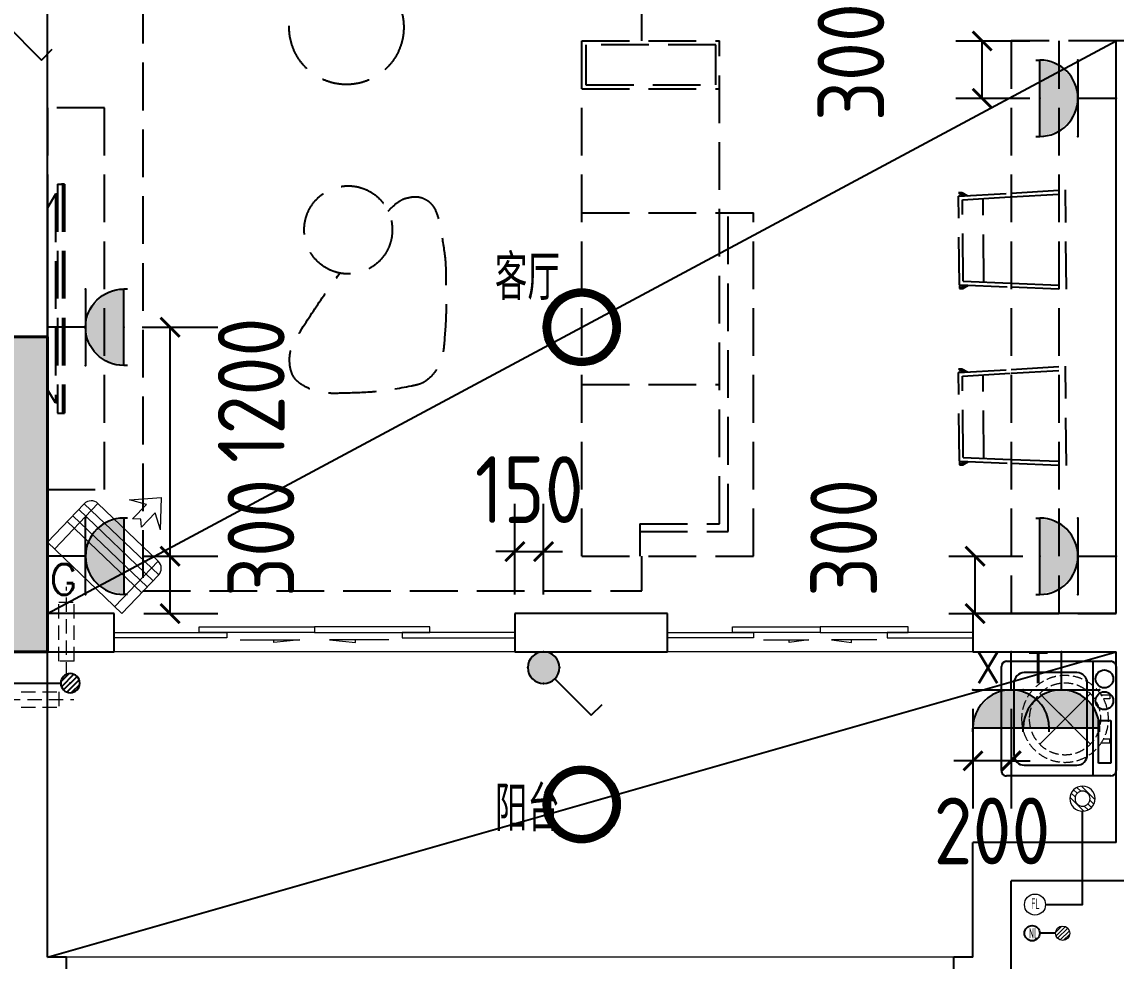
# Model space of a CAD drawing. Extents: x 3753737 to 4713801, y -857380 to 24339.
# Drawn here: x 4640915 to 4646649, y -708968 to -704046 of the extents above; entities that cross this region are included whole.
import ezdxf
from ezdxf.enums import TextEntityAlignment as Align

# ---------------------------------------------------------------- set-up
doc = ezdxf.new("R2010")
doc.units = 0
doc.header["$LTSCALE"] = 1000
doc.header["$MEASUREMENT"] = 0
for name, pattern in [('$1$DASH', [0.35, 0.25, -0.1]), ('A户型$0$DASH', [0.35, 0.25, -0.1]), ('HIDDEN', [0.375, 0.25, -0.125])]:
    doc.linetypes.add(name, pattern=pattern)
doc.layers.get('0').update_dxf_attribs({"linetype": 'CONTINUOUS'})
doc.layers.get('Defpoints').update_dxf_attribs({"linetype": 'CONTINUOUS'})
for name, color, linetype in [('!!电气', 1, 'CONTINUOUS'), ('5fur', 175, 'CONTINUOUS'), ('EQUIP-插座', 3, 'CONTINUOUS'), ('EQUIP-照明', 3, 'CONTINUOUS'), ('LVTRY', 252, 'CONTINUOUS'), ('TEL_TEXT', 7, 'CONTINUOUS'), ('VPIPE-凝结', 150, 'CONTINUOUS'), ('WALL', 252, 'CONTINUOUS')]:
    doc.layers.add(name, color=color, linetype=linetype)
for name, color, linetype, lineweight in [('COLUMN', 252, 'CONTINUOUS', 40), ('EQUIP_地漏', 7, 'CONTINUOUS', 18), ('PUB_HATCH', 8, 'CONTINUOUS', 9), ('PUB_TEXT', 7, 'CONTINUOUS', 20), ('VPIPE-废水', 31, 'TG_F', 18), ('WINDOW', 146, 'CONTINUOUS', 20), ('平面-看线', 252, 'CONTINUOUS', 15), ('平面-空调室内机', 176, 'CONTINUOUS', 9), ('平面-空调预留孔', 252, 'CONTINUOUS', 15), ('粉刷', 251, 'CONTINUOUS', 9)]:
    doc.layers.add(name, color=color, linetype=linetype, lineweight=lineweight)
doc.styles.add('_TEL_DIM', font='SIMPLEX', dxfattribs={"width": 0.8, "height": 3.5, "bigfont": 'HZTXT'})
doc.styles.get("Standard").update_dxf_attribs({"font": 'gbenor.shx', "bigfont": 'gbcbig.shx'})
doc.styles.add('TG_LINETYPE', font='SIMPLEX', dxfattribs={"width": 0.8, "height": 3, "bigfont": 'HZTXT'})
doc.linetypes.add('TG_F', pattern='A,2,-0.3,["F",TG_LINETYPE,S=0.1,R=0,X=-0.23,Y=-0.15],0', length=2.3)
doc.dimstyles.get("Standard").update_dxf_attribs({"dimscale": 100, "dimtxt": 3.5, "dimasz": 1, "dimexe": 2.5, "dimexo": 3, "dimgap": 1.5, "dimtad": 1, "dimdec": 0, "dimzin": 0, "dimdsep": 46, "dimtxsty": 'Standard', "dimblk": 'ARCHTICK', "dimcen": 0.09, "dimadec": 0, "dimazin": 0, "dimtfac": 1, "dimtdec": 0, "dimtix": 1, "dimtmove": 2, "dimatfit": 3, "dimfxl": 1, "dimtolj": 1, "dimtzin": 0, "dimarcsym": 0})

# ---------------------------------------------------------------- blocks, each defined once
blk = doc.blocks.new('GFDGFSDFGD')
at = {"layer": 'PUB_HATCH'}
blk.add_hatch(color=256, dxfattribs=at).paths.add_polyline_path([(423216.6, 365523.7), (424216.6, 365523.7), (424216.6, 367173.7), (424016.6, 367173.7), (424016.6, 365723.7), (423216.6, 365723.7)])
at = {"layer": 'COLUMN', "color": 252}
for p, q in [((424216.6, 367173.7), (424016.6, 367173.7)), ((424216.6, 365523.7), (424216.6, 367173.7)), ((423216.6, 365523.7), (424216.6, 365523.7))]:
    blk.add_line(p, q, dxfattribs=at)
blk = doc.blocks.new('$lvtry$00000171')
for p, q in [((-74.2, 10.6), (-10.6, 74.2)), ((-69.8, -27.4), (27.4, 69.8)), ((-53, -53), (53, 53)), ((-27.4, -69.8), (69.8, 27.4)), ((10.6, -74.2), (74.2, -10.6))]:
    blk.add_line(p, q)
blk.add_circle((0, 0), 75)
blk.add_point((0, 0))
blk = doc.blocks.new('$TwtSys$00000141')
at = {"color": 252}
for p, q in [((-47.1, 3.8), (-5, 45.9)), ((-47.1, 3.8), (-5, 45.9)), ((-43.6, -17.5), (17.5, 43.6)), ((-43.6, -17.5), (17.5, 43.6)), ((-33.2, -33.2), (33.2, 33.2)), ((-33.2, -33.2), (33.2, 33.2)), ((-16.2, -43.5), (43.8, 16.4)), ((-16.2, -43.5), (43.8, 16.4)), ((5.7, -46.1), (46.1, -5.7)), ((5.7, -46.1), (46.1, -5.7))]:
    blk.add_line(p, q, dxfattribs=at)
blk.add_circle((0, 0), 47, dxfattribs=at)
blk.add_circle((0, 0), 47, dxfattribs=at)
blk = doc.blocks.new('RECTANG')
for p, q in [((1, 1), (0, 1)), ((0, 1), (0, 0)), ((1, 0), (1, 1)), ((0, 0), (1, 0))]:
    blk.add_line(p, q)
blk = doc.blocks.new('洗衣机')
at = {"layer": 'LVTRY'}
for p, q in [((3791567.4, 243472.1), (3791021, 243472.1)), ((3791116.5, 243472.1), (3791116.5, 242871.5)), ((3790993.7, 243444.5), (3790993.7, 242899.1)), ((3791199, 243412.7), (3791474.9, 243412.7)), ((3791594.6, 242899.1), (3791594.6, 243444.5)), ((3791145.1, 242982.5), (3791145.1, 243358)), ((3791528.8, 243358), (3791528.8, 242982.5)), ((3791474.9, 242927.8), (3791199, 242927.8)), ((3791021, 242871.5), (3791567.4, 242871.5))]:
    blk.add_line(p, q, dxfattribs=at)
at = {"layer": 'LVTRY', "extrusion": (0, 0, -1)}
for centre, major_axis, start_param, end_param in [((3791021, 243444.5), (0, 27.6), -1.570796, 0), ((3791567.4, 243444.5), (0, 27.6), 0, 1.570796), ((3791055.1, 243379.8), (0, 46.9), 3.141593, 9.424778), ((3791199, 243358), (0, 54.7), 4.712389, 6.283185), ((3791474.9, 243358), (0, 54.7), 0, 1.570796), ((3791055.1, 243265.7), (0, 46.9), 3.141593, 9.424778), ((3791199, 242982.5), (0, 54.7), 3.141593, 4.712389), ((3791474.9, 242982.5), (0, 54.7), 1.570796, 3.141593), ((3791021, 242899.1), (0, 27.6), 3.141593, 4.712389), ((3791567.4, 242899.1), (0, 27.6), 1.570796, 3.141593)]:
    blk.add_ellipse(centre, major_axis=major_axis, ratio=0.986385, start_param=start_param, end_param=end_param, dxfattribs=at)
at = {"layer": 'LVTRY', "xscale": 63.25620569481588, "yscale": 224.5369532744355, "zscale": 64.12934308941763, "rotation": 180}
blk.add_blockref('RECTANG', (3791085.2, 243162.4), dxfattribs=at)
blk = doc.blocks.new('$TwtSys$00000543')
at = {"color": 252}
for p, q in [((-93.6, -8.5), (8.5, 93.6)), ((12.5, 55), (41.7, 84.2)), ((-8.5, -93.6), (93.6, 8.5)), ((39.9, 39.9), (66.5, 66.5)), ((55, 12.5), (84.2, 41.7)), ((-84.2, -41.7), (-55, -12.5)), ((-66.5, -66.5), (-39.9, -39.9)), ((-41.7, -84.2), (-12.5, -55))]:
    blk.add_line(p, q, dxfattribs=at)
for radius in [94, 56.4]:
    blk.add_circle((0, 0), radius, dxfattribs=at)
blk = doc.blocks.new('dnfhfn')
at = {"color": 252, "linetype": '$1$DASH', "ltscale": 0.2}
for p, q in [((101.9, 462.7, 0), (121.9, 462.7, 0)), ((101.9, 417.2, 0), (101.9, 462.7, 0)), ((121.9, 462.7, 0), (121.9, 429, 0)), ((353.1, 462.7, 0), (333.1, 462.7, 0)), ((333.1, 462.7, 0), (333.1, 429, 0)), ((353.1, 417.2, 0), (353.1, 462.7, 0))]:
    blk.add_line(p, q, dxfattribs=at)
at = {"color": 252, "linetype": '$1$DASH', "ltscale": 0.2, "elevation": 0}
for points in [[(94.9, 360.1), (94.9, 360.1), (360.1, 94.9), (360.1, 94.9)], [(360.1, 360.1), (94.9, 94.9), (94.9, 94.9), (360.1, 360.1)]]:
    blk.add_lwpolyline(points, close=True, dxfattribs=at)
at = {"color": 252, "linetype": '$1$DASH', "ltscale": 0.2}
for radius in [227.5, 187.5]:
    blk.add_circle((227.5, 227.5, 0), radius, dxfattribs=at)
blk = doc.blocks.new('dasdasf1sa2f31as32f')
at = {"color": 8}
for p, q in [((-116, 585.6), (43.3, 640.5)), ((82.7, 476.6), (43.3, 640.5)), ((-22.8, 585.5), (-116, 585.6)), ((-22.8, 585.5), (-73.4, 493.2)), ((-269.8, 524.3), (-427.7, 236.5)), ((-269.8, 524.3), (113.7, 314)), ((32.4, 555.1), (-18.1, 462.9)), ((82.7, 476.6), (32.4, 555.1)), ((-473.5, 259.7), (-339.5, 504)), ((114.7, 208.4), (-359.1, 468.2)), ((134.6, 245.5), (-338.8, 505.1)), ((-31.3, 504.4), (-73.4, 493.2)), ((-18.1, 462.9), (-31.3, 504.4)), ((92.6, 168.8), (-380.9, 428.5)), ((72.3, 131.9), (-401.1, 391.6)), ((113.7, 314), (-44.2, 26.2)), ((0, 0), (-473.5, 259.7)), ((134, 244.4), (0, 0))]:
    blk.add_line(p, q, dxfattribs=at)
for centre, start, end in [((-294.5, 479.4), 61.25933, 151.25933), ((89, 269), 331.25933, 61.25933)]:
    blk.add_arc(centre, 51.3, start, end, dxfattribs=at)
blk = doc.blocks.new('dongkong')
at = {"layer": '平面-空调预留孔', "color": 8, "linetype": 'HIDDEN', "ltscale": 0.3}
for p, q in [((-603796, 210899.9), (-603796, 210431.5)), ((-603836, 210821), (-603836, 210510.8)), ((-603836, 210821), (-603756, 210821)), ((-603756, 210821), (-603756, 210510.8))]:
    blk.add_line(p, q, dxfattribs=at)
blk.add_lwpolyline([(-603756, 210510.8), (-603836, 210510.8)], dxfattribs=at)
blk = doc.blocks.new('GDGDRGDGDRGDR')
at = {"layer": '平面-空调室内机', "ltscale": 0.3}
for p, rotation in [((-179479.5, 653502.9), 180), ((634787.3, 1046278.1), 89.99999999999999)]:
    blk.add_blockref('dongkong', p, dxfattribs=dict(at, rotation=rotation))
at = {"layer": '平面-空调预留孔', "rotation": 344.9999999966897}
blk.add_blockref('dasdasf1sa2f31as32f', (424606.8, 442932.1), dxfattribs=at)
blk = doc.blocks.new('FGDGDGRDGRRD')
at = {"layer": '5fur', "color": 252, "linetype": 'A户型$0$DASH'}
for p, q in [((423434.8, 366694.8), (423434.8, 363577.1)), ((426049.7, 366458.3), (426049.7, 366694.8)), ((425734.9, 363758.3), (425734.9, 366458.3)), ((425734.9, 366458.3), (426457.1, 366458.3)), ((426437.1, 366438.3), (425757.1, 366438.3)), ((425757.1, 366438.3), (425757.1, 366228.3)), ((426437.1, 366228.3), (426437.1, 366438.3)), ((426457.1, 363928.3), (426457.1, 366458.3)), ((428534.8, 366458.3), (427984.8, 366458.3)), ((427984.8, 366458.3), (427984.8, 363458.3)), ((428234.8, 366458.3), (428234.8, 363458.3)), ((425734.9, 366208.3), (426457.1, 366208.3)), ((425757.1, 366228.3), (426437.1, 366228.3)), ((423234.8, 366108.3), (422934.8, 366108.3)), ((422934.8, 366108.3), (422934.8, 364108.3)), ((423234.8, 364108.3), (423234.8, 366108.3)), ((422987.3, 365708.3), (422987.3, 364508.3)), ((422987.3, 365708.3), (423024.1, 365708.3)), ((422987.3, 365708.3), (422987.3, 364508.3)), ((422987.3, 365708.3), (423024.1, 365708.3)), ((423024.1, 365708.3), (423008.3, 365708.3)), ((423024.1, 365708.3), (423008.3, 365708.3)), ((423013.6, 365708.3), (423013.6, 364508.3)), ((423013.6, 365708.3), (423013.6, 364508.3)), ((423024.1, 365708.3), (423024.1, 364508.3)), ((423024.1, 365708.3), (423024.1, 364508.3)), ((422978.2, 365654.9), (422934.8, 365583.7)), ((422978.2, 365654.9), (422934.8, 365583.7)), ((422978.2, 365654.9), (422978.2, 364561.7)), ((422987.3, 365654.9), (422978.2, 365654.9)), ((422978.2, 365654.9), (422978.2, 364561.7)), ((422987.3, 365654.9), (422978.2, 365654.9)), ((427709.2, 365664.3), (427726.5, 365664.5)), ((427709.2, 365664.3), (427737.5, 365646.7)), ((427709.3, 365650.7), (427716.2, 365645.4)), ((427709.4, 365645), (427984.8, 365661.4)), ((427713.9, 365180.3), (427709.4, 365645)), ((427726.5, 365664.5), (427756.5, 365647.8)), ((427729.6, 365626.2), (427984.8, 365641.3)), ((427842.2, 365195.2), (427837.9, 365632.6)), ((427984.8, 365661.4), (428269.5, 365678.2)), ((427984.8, 365641.3), (428269.7, 365658.2)), ((428274.6, 365158.1), (428269.5, 365678.2)), ((422934.8, 365583.7), (422934.8, 364632.9)), ((427733.7, 365199.5), (427729.6, 365626.2)), ((425734.9, 365558.3), (426634.9, 365558.3)), ((426501.6, 363888.3), (426501.6, 365558.3)), ((426634.9, 363758.3), (426634.9, 365558.3)), ((427713.9, 365180.3), (427984.8, 365169.6)), ((427714, 365174.6), (427720.8, 365180)), ((427714, 365174.6), (427714.1, 365161)), ((427714.1, 365161), (427742, 365179.2)), ((427731.4, 365161.2), (427761.1, 365178.4)), ((427733.7, 365199.5), (427984.8, 365189.6)), ((427984.8, 365189.6), (428274.4, 365178.1)), ((427984.8, 365169.6), (428274.6, 365158.1)), ((427714.1, 365161), (427731.4, 365161.2)), ((427709.2, 364740.6), (427726.5, 364740.7)), ((427709.2, 364740.6), (427737.5, 364722.9)), ((427709.3, 364727), (427716.2, 364721.7)), ((427709.4, 364721.3), (427984.8, 364737.6)), ((427713.9, 364256.6), (427709.4, 364721.3)), ((427726.5, 364740.7), (427756.5, 364724.1)), ((427729.6, 364702.4), (427984.8, 364717.6)), ((427984.8, 364737.6), (428269.5, 364754.5)), ((427984.8, 364717.6), (428269.7, 364734.4)), ((428274.6, 364234.3), (428269.5, 364754.5)), ((425734.9, 364658.3), (426457.1, 364658.3)), ((427733.7, 364275.8), (427729.6, 364702.4)), ((427842.2, 364271.5), (427837.9, 364708.9)), ((422978.2, 364561.7), (422934.8, 364632.9)), ((422987.3, 364561.7), (422978.2, 364561.7)), ((422987.3, 364508.3), (423024.1, 364508.3)), ((427713.9, 364256.6), (427984.8, 364245.8)), ((427714, 364250.9), (427720.8, 364256.3)), ((427714.1, 364237.3), (427742, 364255.4)), ((427731.4, 364237.4), (427761.1, 364254.7)), ((427733.7, 364275.8), (427984.8, 364265.8)), ((427984.8, 364265.8), (428274.4, 364254.4)), ((427714, 364250.9), (427714.1, 364237.3)), ((427714.1, 364237.3), (427731.4, 364237.4)), ((427984.8, 364245.8), (428274.6, 364234.3)), ((422934.8, 364108.3), (423234.8, 364108.3)), ((426039.6, 363928.3), (426457.1, 363928.3)), ((426039.6, 363928.3), (426039.6, 363758.3)), ((426039.6, 363888.3), (426501.6, 363888.3)), ((425734.9, 363758.3), (426634.9, 363758.3)), ((426049.7, 363577.1), (426049.7, 363758.3)), ((423434.8, 363577.1), (426049.7, 363577.1)), ((427984.8, 363458.3), (428534.8, 363458.3))]:
    blk.add_line(p, q, dxfattribs=at)
for centre, radius in [((424502, 366530.1), 300), ((424511.4, 365468.5), 230.7)]:
    blk.add_circle(centre, radius, dxfattribs=at)
for points, knots in [([(424797.2, 365629.4), (424813.8, 365634.4), (424845.2, 365644), (424899.6, 365641.2), (424947.9, 365610.6), (424986.4, 365538.2), (425001.6, 365431), (425025, 365302), (425021.4, 365163.1), (425026.4, 365033.5), (425016.7, 364916), (425010.6, 364812.7), (424973, 364725.6), (424910.4, 364663.5), (424795.2, 364640.3), (424655.8, 364616.2), (424495.3, 364613.3), (424373.4, 364609.7), (424289.6, 364642.4), (424219.5, 364687.5), (424200.6, 364767.1), (424207.9, 364851.1), (424274.9, 364963.1), (424362.5, 365095.1), (424435.6, 365199.3), (424467.5, 365242.1)], [6220.354956, 6220.354956, 6220.354956, 6220.354956, 6328.248444, 6424.175246, 6551.938256, 6664.444537, 6925.611536, 7222.839725, 7482.686159, 7791.452209, 8032.235501, 8220.613415, 8433.331676, 8613.33223, 8743.051056, 9155.054309, 9500.513737, 9749.309695, 9902.88319, 10060.117754, 10246.160301, 10376.205536, 10582.082087, 11043.082338, 11376.115328, 11376.115328, 11376.115328, 11376.115328]), ([(424720.4, 365566.2), (424729, 365575.6), (424748.1, 365595), (424773.7, 365616.7), (424791.9, 365626.5), (424797.2, 365629.4)], [6012.273466, 6012.273466, 6012.273466, 6012.273466, 6091.3752, 6182.540427, 6220.354956, 6220.354956, 6220.354956, 6220.354956])]:
    blk.add_open_spline(points, degree=3, knots=knots, dxfattribs=at)
blk = doc.blocks.new('$DorLib2D$00000138')
at = {"color": 0, "linetype": 'Continuous'}
for p, q in [((-0.2875, 0), (-0.2875, 0.1538)), ((-0.2875, 0.1538), (0, 0.1538)), ((0, 0.1538), (0, 0)), ((0.2875, 0.1538), (0, 0.1538)), ((0.2875, 0), (0.2875, 0.1538)), ((-0.5, -0.1399), (-0.5, 0)), ((-0.5, 0), (-0.2188, 0)), ((0, 0), (-0.2875, 0)), ((-0.2188, 0), (-0.2188, -0.1399)), ((0, 0), (0.2875, 0)), ((0.2188, 0), (0.2188, -0.1399)), ((0.5, 0), (0.2188, 0)), ((0.5, 0), (0.5, -0.1946)), ((0.5, -0.1399), (0.5, 0)), ((-0.2188, -0.1399), (-0.5, -0.1399)), ((0.2188, -0.1399), (0.5, -0.1399)), ((-0.1857, -0.186), (-0.037, -0.186)), ((-0.037, -0.186), (-0.1019, -0.2583)), ((-0.1019, -0.2583), (-0.1019, -0.186)), ((0.1857, -0.186), (0.037, -0.186)), ((0.037, -0.186), (0.1019, -0.2583)), ((0.1019, -0.2583), (0.1019, -0.186))]:
    blk.add_line(p, q, dxfattribs=at)
blk = doc.blocks.new('A$C1C403CBE')
at = {"layer": 'VPIPE-凝结', "color": 252, "ltscale": 0.1}
blk.add_line((3330, 1535), (3670, 1535), dxfattribs=at)
for points in [[(8830, 375), (9024.1, 375), (9024.1, 864.2)], [(8882.4, 225), (8800, 225)]]:
    blk.add_lwpolyline(points, dxfattribs=at)
at = {"layer": 'VPIPE-凝结', "color": 252}
blk.add_circle((8760, 225), 40, dxfattribs=at)
at = {"layer": 'VPIPE-废水', "color": 252}
blk.add_circle((8775, 375), 55, dxfattribs=at)
at = {"layer": 'WALL', "color": 252}
for p, q in [((3600, 1900), (3600, 5200)), ((9200, 1900), (9200, 4900)), ((9500, 4900), (9200, 4900)), ((3950, 1900), (3600, 1900)), ((3950, 1700), (3950, 1900)), ((6849.9, 1900), (6050, 1900)), ((6050, 1900), (6050, 1700)), ((6849.9, 1700), (6849.9, 1900)), ((9200, 1900), (8449.9, 1900)), ((8449.9, 1900), (8449.9, 1700)), ((3600, 1700), (3950, 1700)), ((3600, 100), (3600, 1700)), ((6050, 1700), (6849.9, 1700)), ((8449.9, 1700), (9200, 1700)), ((9200, 700), (9200, 1700)), ((9200, 700), (8450, 700)), ((8450, 100), (8450, 700)), ((9300, 500), (8650, 500)), ((8650, 0), (8650, 500)), ((3700, 100), (3600, 100)), ((3700, -100), (3700, 100)), ((8450, 100), (8350, 100)), ((8350, -100), (8350, 100))]:
    blk.add_line(p, q, dxfattribs=at)
at = {"layer": 'WINDOW', "color": 252}
for p, q in [((6050, 1700), (3950, 1700)), ((8449.9, 1700), (6849.9, 1700))]:
    blk.add_line(p, q, dxfattribs=at)
at = {"layer": '平面-看线', "color": 252}
blk.add_lwpolyline([(8350, 100), (3700, 100)], dxfattribs=at)
at = {"color": 252}
for name, p in [('GFDGFSDFGD', (-420616.6, -363823.7)), ('GDGDRGDGDRGDR', (-420616.6, -441032.1))]:
    blk.add_blockref(name, p, dxfattribs=at)
blk.add_blockref('FGDGDGRDGRRD', (-419334.8, -361558.3))
at = {"layer": 'EQUIP_地漏', "color": 252, "xscale": -0.7000000000000001, "yscale": 0.7000000000000001, "zscale": 0.7}
blk.add_blockref('$TwtSys$00000543', (9024.1, 930), dxfattribs=at)
at = {"layer": 'EQUIP_地漏', "color": 252, "xscale": -0.8, "yscale": -0.8, "zscale": 0.8, "rotation": 180}
blk.add_blockref('$TwtSys$00000141', (8920, 225), dxfattribs=at)
at = {"layer": 'LVTRY', "color": 252, "xscale": -0.6666666667107825, "yscale": 0.6666666667107825, "rotation": 90.00000000602213}
blk.add_blockref('$lvtry$00000171', (3720, 1535), dxfattribs=at)
at = {"layer": 'WINDOW', "color": 252, "yscale": -200, "rotation": 179.9999999989443}
for p, xscale, zscale in [((5000, 1800), 2100, 2100), ((7649.9, 1800), 1600, 1600)]:
    blk.add_blockref('$DorLib2D$00000138', p, dxfattribs=dict(at, xscale=xscale, zscale=zscale))
at = {"layer": '平面-空调预留孔', "color": 252, "xscale": -1, "rotation": 270}
blk.add_blockref('dnfhfn', (8704.9, 1120.3, 0), dxfattribs=at)
at = {"layer": '粉刷', "color": 252, "xscale": -1}
blk.add_blockref('洗衣机', (3800193.7, -241822.4), dxfattribs=at)
at = {"layer": 'PUB_TEXT', "color": 252}
for s, p in [('客厅', (5945, 3542.5)), ('阳台', (5945, 759.3))]:
    blk.add_text(s, height=236.31, dxfattribs=at).set_placement(p)
at = {"layer": 'PUB_TEXT', "color": 252, "width": 0.6}
for s, p in [('FL', (8755.2, 351.2)), ('NL', (8743.2, 197))]:
    blk.add_text(s, height=56, dxfattribs=at).set_placement(p)
blk = doc.blocks.new('$equip$00001150')
at = {"const_width": 0.1}
blk.add_lwpolyline([(-0.45, 0, 1), (0.45, 0, 1)], format="xyb", close=True, dxfattribs=at)
blk.add_circle((0, 0), 0.5)
at = {"flags": 9}
blk.add_attdef('A', (0, 0), '', height=0.00002, dxfattribs=at)
blk = doc.blocks.new('$equip$00001962')
for p, q in [((0.147, 0.356), (0.625, 0.833)), ((0.625, 0.833), (0.766, 0.692))]:
    blk.add_line(p, q)
blk.add_circle((0, 0.208), 0.208)
for p in [(0, 0.417), (-0.208, 0.208), (0.208, 0.208), (0, 0)]:
    blk.add_point(p)
for points in [[(-0.18, 0.313), (0.18, 0.313), (-0.208, 0.208), (0.208, 0.208)], [(-0.104, 0.389), (0.104, 0.389), (-0.18, 0.313), (0.18, 0.313)], [(0, 0.417), (0, 0.417), (-0.104, 0.389), (0.104, 0.389)], [(-0.18, 0.104), (0.18, 0.104), (-0.208, 0.208), (0.208, 0.208)], [(-0.104, 0.028), (0.104, 0.028), (-0.18, 0.104), (0.18, 0.104)], [(0, 0), (0, 0), (-0.104, 0.028), (0.104, 0.028)]]:
    blk.add_solid(points)
at = {"layer": 'TEL_TEXT', "style": '_TEL_DIM', "flags": 1}
blk.add_attdef('A', text='', height=0.00002, dxfattribs=at).set_placement((0, 0), align=Align.MIDDLE_CENTER)
blk = doc.blocks.new('_ArchTick')
at = {"color": 0, "linetype": 'ByBlock', "const_width": 0.15}
blk.add_lwpolyline([(-0.5, -0.5), (0.5, 0.5)], dxfattribs=at)
blk = doc.blocks.new('*D317')
at = {"layer": '!!电气', "color": 0, "lineweight": -2, "transparency": 16777216}
for p, q in [((4641553.7, -706846.5), (4641941.7, -706846.5)), ((4641691.7, -707146.5), (4641691.7, -706846.5)), ((4641553.7, -707146.5), (4641941.7, -707146.5))]:
    blk.add_line(p, q, dxfattribs=at)
at = {"layer": 'Defpoints', "color": 0, "transparency": 16777216}
for p in [(4641253.7, -706846.5), (4641691.7, -706846.5), (4641253.7, -707146.5)]:
    blk.add_point(p, dxfattribs=at)
at = {"layer": '!!电气', "color": 0, "lineweight": -2, "transparency": 16777216, "xscale": 100, "yscale": 100, "zscale": 100}
for p, rotation in [((4641691.7, -706846.5), 90), ((4641691.7, -707146.5), 270)]:
    blk.add_blockref('_ArchTick', p, dxfattribs=dict(at, rotation=rotation))
at = {"layer": '!!电气', "color": 0, "transparency": 16777216, "insert": (4642167.7, -706750), "char_height": 350, "attachment_point": 5, "rotation": 90}
blk.add_mtext('\\A1;300', dxfattribs=at)
blk = doc.blocks.new('$equip$00001764')
for p, q in [((-0.5, 1.05), (-0.5, 1)), ((0.5, 1.05), (0.5, 1)), ((-0.5, 1), (0.5, 1)), ((0.5, 0.5), (-0.5, 0.5)), ((0, 0.5), (0, 0))]:
    blk.add_line(p, q)
blk.add_arc((0, 1), 0.5, 180, 0)
for p in [(-0.5, 0.5), (0.5, 0.5), (0, 0)]:
    blk.add_point(p)
for points in [[(0.433, 0.75), (-0.433, 0.75), (0.5, 1), (-0.5, 1)], [(0.25, 0.567), (-0.25, 0.567), (0.433, 0.75), (-0.433, 0.75)], [(0, 0.5), (0, 0.5), (0.25, 0.567), (-0.25, 0.567)]]:
    blk.add_solid(points)
at = {"color": 7, "style": '_TEL_DIM'}
blk.add_attdef('$TEXT$', text='', height=0.4, dxfattribs=at).set_placement((0.303, 0.211), align=Align.MIDDLE_CENTER)
at = {"color": 7, "style": '_TEL_DIM', "flags": 1}
blk.add_attdef('A', text='', height=0.00002, dxfattribs=at).set_placement((0, 0), align=Align.MIDDLE_CENTER)
blk = doc.blocks.new('$equip$00001237')
for p, q in [((-0.5, 1.05), (-0.5, 1)), ((0.5, 1.05), (0.5, 1)), ((-0.5, 1), (0.5, 1)), ((0.5, 0.5), (-0.5, 0.5)), ((0, 0.5), (0, 0))]:
    blk.add_line(p, q)
blk.add_arc((0, 1), 0.5, 180, 0)
for p in [(0, 1), (-0.5, 0.5), (0.5, 0.5), (0, 0)]:
    blk.add_point(p)
for points in [[(0.433, 0.75), (-0.433, 0.75), (0.5, 1), (-0.5, 1)], [(0.25, 0.567), (-0.25, 0.567), (0.433, 0.75), (-0.433, 0.75)], [(0, 0.5), (0, 0.5), (0.25, 0.567), (-0.25, 0.567)]]:
    blk.add_solid(points)
at = {"flags": 9}
blk.add_attdef('A', (0, 0), '', height=0.00002, dxfattribs=at)
blk = doc.blocks.new('*D318')
at = {"layer": '!!电气', "color": 0, "lineweight": -2, "transparency": 16777216}
for p, q in [((4641545.2, -705646.6), (4641941.7, -705646.6)), ((4641691.7, -706846.5), (4641691.7, -705646.6)), ((4641545.2, -706846.5), (4641941.7, -706846.5))]:
    blk.add_line(p, q, dxfattribs=at)
at = {"layer": 'Defpoints', "color": 0, "transparency": 16777216}
for p in [(4641245.2, -705646.6), (4641691.7, -705646.6), (4641245.2, -706846.5)]:
    blk.add_point(p, dxfattribs=at)
at = {"layer": '!!电气', "color": 0, "lineweight": -2, "transparency": 16777216, "xscale": 100, "yscale": 100, "zscale": 100}
for p, rotation in [((4641691.7, -705646.6), 90), ((4641691.7, -706846.5), 270)]:
    blk.add_blockref('_ArchTick', p, dxfattribs=dict(at, rotation=rotation))
at = {"layer": '!!电气', "color": 0, "transparency": 16777216, "insert": (4642116.9, -705976.5), "char_height": 350, "attachment_point": 5, "rotation": 90}
blk.add_mtext('\\A1;1200', dxfattribs=at)
blk = doc.blocks.new('*D319')
at = {"layer": '!!电气', "color": 0, "lineweight": -2, "transparency": 16777216}
for p, q in [((4645771.5, -706846.5), (4646159.5, -706846.5)), ((4645909.5, -707146.5), (4645909.5, -706846.5)), ((4645771.5, -707146.5), (4646159.5, -707146.5))]:
    blk.add_line(p, q, dxfattribs=at)
at = {"layer": 'Defpoints', "color": 0, "transparency": 16777216}
for p in [(4645471.5, -706846.5), (4645909.5, -706846.5), (4645471.5, -707146.5)]:
    blk.add_point(p, dxfattribs=at)
at = {"layer": '!!电气', "color": 0, "lineweight": -2, "transparency": 16777216, "xscale": 100, "yscale": 100, "zscale": 100}
for p, rotation in [((4645909.5, -706846.5), 90), ((4645909.5, -707146.5), 270)]:
    blk.add_blockref('_ArchTick', p, dxfattribs=dict(at, rotation=rotation))
at = {"layer": '!!电气', "color": 0, "transparency": 16777216, "insert": (4645221.5, -706750), "char_height": 350, "attachment_point": 5, "rotation": 90}
blk.add_mtext('\\A1;300', dxfattribs=at)
blk = doc.blocks.new('*D320')
at = {"layer": '!!电气', "color": 0, "lineweight": -2, "transparency": 16777216}
for p, q in [((4645809, -704146.5), (4646197, -704146.5)), ((4645947, -704446.5), (4645947, -704146.5)), ((4645809, -704446.5), (4646197, -704446.5))]:
    blk.add_line(p, q, dxfattribs=at)
at = {"layer": 'Defpoints', "color": 0, "transparency": 16777216}
for p in [(4645509, -704146.5), (4645947, -704146.5), (4645509, -704446.5)]:
    blk.add_point(p, dxfattribs=at)
at = {"layer": '!!电气', "color": 0, "lineweight": -2, "transparency": 16777216, "xscale": 100, "yscale": 100, "zscale": 100}
for p, rotation in [((4645947, -704146.5), 90), ((4645947, -704446.5), 270)]:
    blk.add_blockref('_ArchTick', p, dxfattribs=dict(at, rotation=rotation))
at = {"layer": '!!电气', "color": 0, "transparency": 16777216, "insert": (4645259, -704257), "char_height": 350, "attachment_point": 5, "rotation": 90}
blk.add_mtext('\\A1;300', dxfattribs=at)
blk = doc.blocks.new('*D333')
at = {"layer": '!!电气', "color": 0, "lineweight": -2, "transparency": 16777216}
for p, q in [((4643498.6, -707046.5), (4643498.6, -706572.1)), ((4643648.6, -707046.5), (4643648.6, -706572.1)), ((4643498.6, -706822.1), (4643398.6, -706822.1)), ((4643498.6, -706822.1), (4643648.6, -706822.1)), ((4643648.6, -706822.1), (4643748.6, -706822.1))]:
    blk.add_line(p, q, dxfattribs=at)
at = {"layer": 'Defpoints', "color": 0, "transparency": 16777216}
for p in [(4643648.6, -706822.1), (4643498.6, -707346.5), (4643648.6, -707346.5)]:
    blk.add_point(p, dxfattribs=at)
at = {"layer": '!!电气', "color": 0, "lineweight": -2, "transparency": 16777216, "xscale": 100, "yscale": 100, "zscale": 100}
blk.add_blockref('_ArchTick', (4643498.6, -706822.1), dxfattribs=at)
at = {"layer": '!!电气', "color": 0, "lineweight": -2, "transparency": 16777216, "xscale": 100, "yscale": 100, "zscale": 100, "rotation": 180}
blk.add_blockref('_ArchTick', (4643648.6, -706822.1), dxfattribs=at)
at = {"layer": '!!电气', "color": 0, "transparency": 16777216, "insert": (4643573.6, -706497.1), "char_height": 350, "attachment_point": 5}
blk.add_mtext('\\A1;150', dxfattribs=at)
blk = doc.blocks.new('*D340')
at = {"layer": '!!电气', "color": 0, "lineweight": -2, "transparency": 16777216}
for p, q in [((4645898.5, -707646.5), (4645898.5, -708168.4)), ((4646098.5, -707646.5), (4646098.5, -708168.4)), ((4645898.5, -707918.4), (4645798.5, -707918.4)), ((4646098.5, -707918.4), (4645898.5, -707918.4)), ((4646098.5, -707918.4), (4646198.5, -707918.4))]:
    blk.add_line(p, q, dxfattribs=at)
at = {"layer": 'Defpoints', "color": 0, "transparency": 16777216}
for p in [(4645898.5, -707346.5), (4646098.5, -707346.5), (4645898.5, -707918.4)]:
    blk.add_point(p, dxfattribs=at)
at = {"layer": '!!电气', "color": 0, "lineweight": -2, "transparency": 16777216, "xscale": 100, "yscale": 100, "zscale": 100}
blk.add_blockref('_ArchTick', (4645898.5, -707918.4), dxfattribs=at)
at = {"layer": '!!电气', "color": 0, "lineweight": -2, "transparency": 16777216, "xscale": 100, "yscale": 100, "zscale": 100, "rotation": 180}
blk.add_blockref('_ArchTick', (4646098.5, -707918.4), dxfattribs=at)
at = {"layer": '!!电气', "color": 0, "transparency": 16777216, "insert": (4645998.5, -708285.7), "char_height": 350, "attachment_point": 5}
blk.add_mtext('\\A1;200', dxfattribs=at)

msp = doc.modelspace()

# ---------------------------------------------------------------- linework, layer by layer
at = {"layer": '!!电气'}
for points in [[(4641048.6, -707146.5), (4646648.6, -704146.5)], [(4641048.6, -708946.5), (4646648.6, -707346.5)]]:
    msp.add_lwpolyline(points, dxfattribs=at)

# ---------------------------------------------------------------- block references
msp.add_blockref('A$C1C403CBE', (4637448.6, -709046.5), dxfattribs=at)
at = {"layer": 'EQUIP-插座', "color": 2, "yscale": 400, "zscale": 400}
for p, xscale, rotation in [((4646648.6, -704446.5), 400, 90), ((4641048.6, -705646.6), -400, 270), ((4646648.6, -706846.5), 400, 90)]:
    msp.add_blockref('$equip$00001237', p, dxfattribs=dict(at, xscale=xscale, rotation=rotation))
at = {"layer": 'EQUIP-插座', "color": 2}
ref = msp.add_blockref('$equip$00001764', (4641048.6, -706846.5), dxfattribs=dict(at, xscale=400, yscale=400, zscale=400, rotation=270))
ref.add_attrib('$TEXT$', 'G', dxfattribs={"layer": '0', "color": 7, "height": 160, "style": '_TEL_DIM'}).set_placement((4641133, -706967.7), align=Align.MIDDLE_CENTER)
at = {"layer": 'EQUIP-插座'}
ref = msp.add_blockref('$equip$00001764', (4646098.5, -707346.5), dxfattribs=dict(at, xscale=400, yscale=400, zscale=400, rotation=179.9999999989256))
ref.add_attrib('$TEXT$', 'X', dxfattribs={"layer": '0', "color": 7, "height": 160, "style": '_TEL_DIM'}).set_placement((4645977.3, -707430.9), align=Align.MIDDLE_CENTER)
ref = msp.add_blockref('$equip$00001764', (4646361.7, -707346.5), dxfattribs=dict(at, xscale=400, yscale=400, zscale=400, rotation=179.9999999989256))
ref.add_attrib('$TEXT$', 'T', dxfattribs={"layer": '0', "color": 7, "height": 160, "style": '_TEL_DIM'}).set_placement((4646240.5, -707430.9), align=Align.MIDDLE_CENTER)
at = {"layer": 'EQUIP-照明', "color": 1, "xscale": -400, "yscale": 400, "zscale": 400, "rotation": 180}
for p in [(4640768, -703913.1), (4643648.6, -707346.5)]:
    msp.add_blockref('$equip$00001962', p, dxfattribs=at)
at = {"layer": 'EQUIP-照明', "color": 2, "xscale": 400, "yscale": 400, "zscale": 400}
for p in [(4643848.6, -705646.5), (4643848.6, -708146.5)]:
    msp.add_blockref('$equip$00001150', p, dxfattribs=at)

# ---------------------------------------------------------------- dimensions: what is measured, and where the dimension line sits
at = {"layer": '!!电气', "color": 1}
for base, p1, p2, picture, middle in [((4645947, -704146.5), (4645509, -704446.5), (4645509, -704146.5), '*D320', (4645259, -704257)), ((4641691.7, -706846.5), (4641253.7, -707146.5), (4641253.7, -706846.5), '*D317', (4642167.7, -706750)), ((4645909.5, -706846.5), (4645471.5, -707146.5), (4645471.5, -706846.5), '*D319', (4645221.5, -706750))]:
    dim = msp.add_linear_dim(base=base, p1=p1, p2=p2, angle=90, dimstyle='Standard', override={"dimzin": 8}, dxfattribs=at)
    dim.commit()
    dim.dimension.update_dxf_attribs({"geometry": picture, "text_midpoint": middle, "dimtype": 128})
at = {"layer": '!!电气'}
dim = msp.add_linear_dim(base=(4641691.7, -705646.6), p1=(4641245.2, -706846.5), p2=(4641245.2, -705646.6), angle=90, dimstyle='Standard', override={"dimzin": 8}, dxfattribs=at)
dim.commit()
dim.dimension.update_dxf_attribs({"geometry": '*D318', "text_midpoint": (4642116.9, -705976.5), "dimtype": 128})
dim = msp.add_linear_dim(base=(4643648.6, -706822.1), p1=(4643498.6, -707346.5), p2=(4643648.6, -707346.5), dimstyle='Standard', override={"dimzin": 8}, dxfattribs=at)
dim.commit()
dim.dimension.update_dxf_attribs({"geometry": '*D333', "text_midpoint": (4643573.6, -706497.1)})
dim = msp.add_linear_dim(base=(4645898.5, -707918.4), p1=(4646098.5, -707346.5), p2=(4645898.5, -707346.5), dimstyle='Standard', override={"dimzin": 8}, dxfattribs=at)
dim.commit()
dim.dimension.update_dxf_attribs({"geometry": '*D340', "text_midpoint": (4645998.5, -708285.7), "dimtype": 128})

doc.saveas('drawing.dxf')
